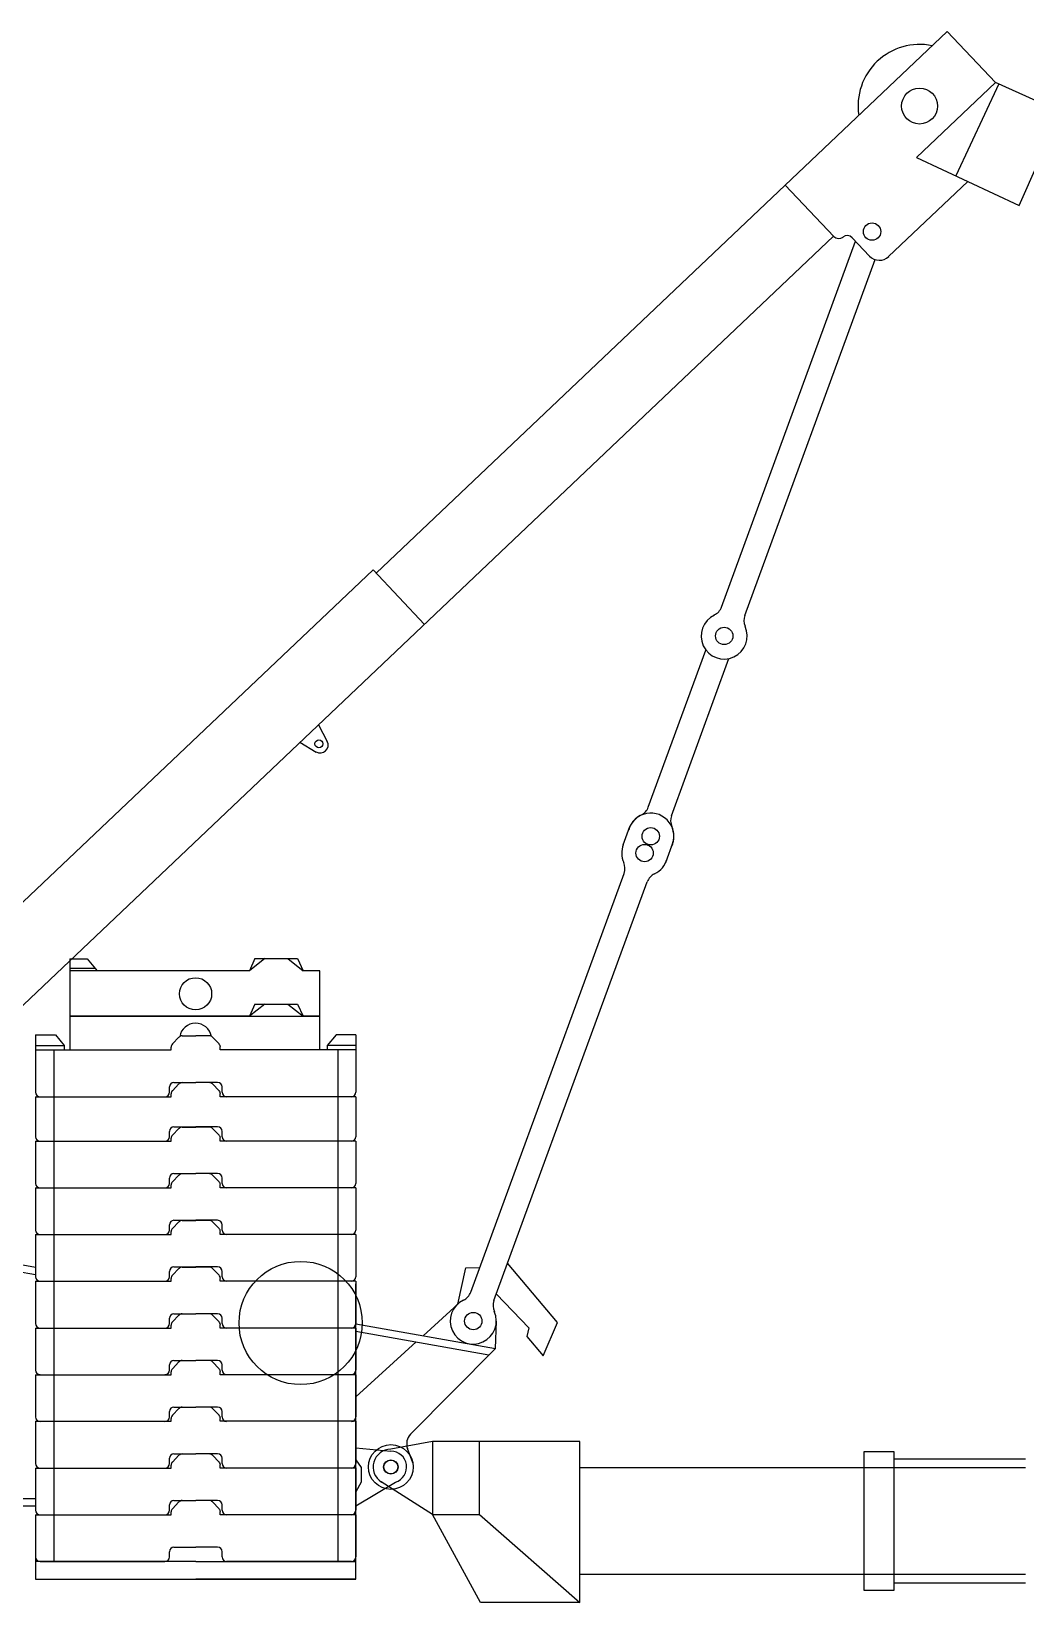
# Model space of a CAD drawing. Header units: millimetres. Extents: x 145 to 546, y 191 to 658.
# Drawn here: x 320.32 to 327.61, y 247.24 to 258.77 of the extents above; entities that cross this region are included whole.
import ezdxf

# ---------------------------------------------------------------- set-up
doc = ezdxf.new("R2010")
doc.units = ezdxf.units.MM

# ---------------------------------------------------------------- blocks, each defined once
blk = doc.blocks.new('DEMAG CC8800 PLATFORM SV')
for p, q in [((15081, 11094), (10890, 7121)), ((15081, 11094), (15437, 10720)), ((15437, 10720), (14857, 10170)), ((15913, 10504), (15437, 10720)), ((15461, 10709), (15145, 10036)), ((15610, 9818), (15913, 10504)), ((14857, 10170), (15610, 9818)), ((13892, 9967), (14249, 9591)), ((15233, 9994), (14652, 9443)), ((14248, 9592), (7060, 2779)), ((14511, 9447), (14384, 9581)), ((13426, 6873), (14409, 9555)), ((13596, 6811), (14552, 9421)), ((10868, 7145), (6812, 3301)), ((11246, 6746), (10868, 7145)), ((12888, 5405), (13311, 6558)), ((13058, 5343), (13480, 6496)), ((10468, 6009), (10531, 5887)), ((10332, 5881), (10451, 5810)), ((12703, 5130), (12752, 5263)), ((13071, 5153), (13015, 4998)), ((11586, 1849), (12711, 4920)), ((11755, 1787), (12880, 4858)), ((8643, 4294), (8771, 4294)), ((8643, 4294), (8643, 3625)), ((8771, 4294), (8845, 4206)), ((10002, 4296), (9961, 4206)), ((10073, 4296), (9961, 4206)), ((10002, 4296), (10315, 4296)), ((10244, 4296), (10355, 4206)), ((10315, 4296), (10355, 4206)), ((8643, 4225), (8829, 4225)), ((9961, 4206), (8643, 4206)), ((10478, 4206), (10355, 4206)), ((10478, 3872), (10478, 4206)), ((10002, 3962), (9961, 3872)), ((10073, 3962), (9961, 3872)), ((10002, 3962), (10315, 3962)), ((10244, 3962), (10355, 3872)), ((10315, 3962), (10355, 3872)), ((8643, 3872), (10478, 3872)), ((9961, 3872), (8643, 3872)), ((10478, 3872), (10355, 3872)), ((10478, 3625), (10478, 3872)), ((8392, 3736), (8537, 3736)), ((8392, 3736), (8392, 3625)), ((8537, 3736), (8602, 3658)), ((9396, 3669), (9444, 3718)), ((9468, 3728), (9567, 3728)), ((9667, 3728), (9567, 3728)), ((9738, 3669), (9690, 3718)), ((10598, 3736), (10532, 3658)), ((10742, 3736), (10598, 3736)), ((10742, 3736), (10742, 3625)), ((8392, 3658), (8602, 3658)), ((8392, 3625), (9387, 3625)), ((8392, 3625), (8392, 3315)), ((8525, 3625), (8525, -126)), ((8602, 3658), (8602, 3625)), ((9387, 3625), (9387, 3646)), ((9747, 3625), (9747, 3646)), ((10742, 3625), (9747, 3625)), ((10742, 3658), (10532, 3658)), ((10532, 3658), (10532, 3625)), ((10610, 3625), (10610, -126)), ((10742, 3625), (10742, 3315)), ((9374, 3315), (9374, 3354)), ((9396, 3326), (9444, 3376)), ((9407, 3387), (9567, 3387)), ((9468, 3386), (9567, 3386)), ((9728, 3387), (9567, 3387)), ((9667, 3386), (9567, 3386)), ((9738, 3326), (9690, 3376)), ((9761, 3315), (9761, 3354)), ((8392, 3282), (9387, 3282)), ((8392, 3282), (8392, 2989)), ((8425, 3282), (9341, 3282)), ((9387, 3282), (9387, 3304)), ((9747, 3282), (9747, 3304)), ((10742, 3282), (9747, 3282)), ((10709, 3282), (9794, 3282)), ((10742, 3282), (10742, 2989)), ((9374, 2989), (9374, 3028)), ((9396, 3000), (9444, 3050)), ((9407, 3061), (9567, 3061)), ((9468, 3060), (9567, 3060)), ((9728, 3061), (9567, 3061)), ((9667, 3060), (9567, 3060)), ((9738, 3000), (9690, 3050)), ((9761, 2989), (9761, 3028)), ((8392, 2956), (8392, 2647)), ((8392, 2956), (9387, 2956)), ((8425, 2956), (9341, 2956)), ((9387, 2956), (9387, 2978)), ((9747, 2956), (9747, 2978)), ((10742, 2956), (9747, 2956)), ((10709, 2956), (9794, 2956)), ((10742, 2956), (10742, 2647)), ((9374, 2647), (9374, 2686)), ((9396, 2658), (9444, 2708)), ((9407, 2719), (9567, 2719)), ((9468, 2718), (9567, 2718)), ((9728, 2719), (9567, 2719)), ((9667, 2718), (9567, 2718)), ((9738, 2658), (9690, 2708)), ((9761, 2647), (9761, 2686)), ((8392, 2614), (8392, 2304)), ((8392, 2614), (9387, 2614)), ((8425, 2614), (9341, 2614)), ((9387, 2614), (9387, 2635)), ((9747, 2614), (9747, 2635)), ((10742, 2614), (9747, 2614)), ((10709, 2614), (9794, 2614)), ((10742, 2614), (10742, 2304)), ((6812, 2312), (8392, 2033)), ((9374, 2304), (9374, 2343)), ((9396, 2316), (9444, 2365)), ((9407, 2376), (9567, 2376)), ((9468, 2375), (9567, 2375)), ((9728, 2376), (9567, 2376)), ((9667, 2375), (9567, 2375)), ((9738, 2316), (9690, 2365)), ((9761, 2304), (9761, 2343)), ((6812, 2257), (8392, 1978)), ((8392, 2271), (9387, 2271)), ((8392, 2271), (8392, 1962)), ((8425, 2271), (9341, 2271)), ((9387, 2271), (9387, 2293)), ((9747, 2271), (9747, 2293)), ((10742, 2271), (9747, 2271)), ((10709, 2271), (9794, 2271)), ((10742, 2271), (10742, 1962)), ((9374, 1962), (9374, 2001)), ((9396, 1973), (9444, 2023)), ((9407, 2034), (9567, 2034)), ((9468, 2033), (9567, 2033)), ((9728, 2034), (9567, 2034)), ((9667, 2033), (9567, 2033)), ((9738, 1973), (9690, 2023)), ((9761, 1962), (9761, 2001)), ((11490, 1762), (11548, 2028)), ((11548, 2028), (11653, 2031)), ((12222, 1627), (11856, 2061)), ((8392, 1929), (9387, 1929)), ((8392, 1929), (8392, 1619)), ((8425, 1929), (9341, 1929)), ((9387, 1929), (9387, 1950)), ((9747, 1929), (9747, 1950)), ((10742, 1929), (9747, 1929)), ((10709, 1929), (9794, 1929)), ((10742, 1929), (10742, 1619)), ((10742, -256), (10742, 1909)), ((11235, 1530), (11490, 1762)), ((11773, 1835), (12012, 1588)), ((9374, 1619), (9374, 1658)), ((9396, 1631), (9444, 1680)), ((9407, 1691), (9567, 1691)), ((9468, 1690), (9567, 1690)), ((9728, 1691), (9567, 1691)), ((9667, 1690), (9567, 1690)), ((9738, 1631), (9690, 1680)), ((9761, 1619), (9761, 1658)), ((10742, 1617), (11766, 1437)), ((11766, 1437), (11774, 1637)), ((12117, 1383), (12222, 1627)), ((8392, 1586), (9387, 1586)), ((8392, 1586), (8392, 1277)), ((8425, 1586), (9341, 1586)), ((9387, 1586), (9387, 1608)), ((9747, 1586), (9747, 1608)), ((10742, 1586), (9747, 1586)), ((10709, 1586), (9794, 1586)), ((10742, 1586), (10742, 1277)), ((10742, 1562), (11719, 1389)), ((12012, 1588), (11997, 1525)), ((11997, 1525), (12117, 1383)), ((10742, 1081), (11185, 1484)), ((11144, 807), (11766, 1437)), ((9374, 1277), (9374, 1316)), ((9396, 1288), (9444, 1338)), ((9407, 1349), (9567, 1349)), ((9468, 1348), (9567, 1348)), ((9728, 1349), (9567, 1349)), ((9667, 1348), (9567, 1348)), ((9738, 1288), (9690, 1338)), ((9761, 1277), (9761, 1316)), ((8392, 1244), (9387, 1244)), ((8392, 1244), (8392, 934)), ((8425, 1244), (9341, 1244)), ((9387, 1244), (9387, 1265)), ((9747, 1244), (9747, 1265)), ((10742, 1244), (9747, 1244)), ((10709, 1244), (9794, 1244)), ((10742, 1244), (10742, 934)), ((9374, 934), (9374, 974)), ((9387, 902), (9387, 923)), ((9396, 946), (9444, 996)), ((9407, 1006), (9567, 1006)), ((9468, 1006), (9567, 1006)), ((9728, 1006), (9567, 1006)), ((9667, 1006), (9567, 1006)), ((9738, 946), (9690, 996)), ((9747, 902), (9747, 923)), ((9761, 934), (9761, 974)), ((8392, 902), (9387, 902)), ((8392, 902), (8392, 592)), ((8425, 902), (9341, 902)), ((10742, 902), (9747, 902)), ((10709, 902), (9794, 902)), ((10742, 902), (10742, 592)), ((10742, 707), (10999, 683)), ((11160, 598), (11121, 702)), ((9374, 592), (9374, 631)), ((9387, 559), (9387, 581)), ((9396, 603), (9444, 653)), ((9407, 664), (9567, 664)), ((9468, 663), (9567, 663)), ((9728, 664), (9567, 664)), ((9667, 663), (9567, 663)), ((9738, 603), (9690, 653)), ((9747, 559), (9747, 581)), ((9761, 592), (9761, 631)), ((10742, 619), (10781, 564)), ((8392, 559), (9387, 559)), ((8392, 559), (8392, 250)), ((8425, 559), (9341, 559)), ((10742, 559), (9747, 559)), ((10709, 559), (9794, 559)), ((10742, 562), (10742, 326)), ((10742, 559), (10742, 250)), ((10781, 564), (10780, 455)), ((10742, 281), (11033, 456)), ((10780, 455), (10742, 384)), ((6896, 337), (8392, 337)), ((6896, 281), (8392, 281)), ((9374, 250), (9374, 289)), ((9387, 217), (9387, 238)), ((9396, 261), (9444, 311)), ((9407, 322), (9567, 322)), ((9468, 321), (9567, 321)), ((9728, 322), (9567, 322)), ((9667, 321), (9567, 321)), ((9738, 261), (9690, 311)), ((9747, 217), (9747, 238)), ((9761, 250), (9761, 289)), ((8392, 217), (9387, 217)), ((8392, 217), (8392, -93)), ((8425, 217), (9341, 217)), ((10742, 217), (9747, 217)), ((10709, 217), (9794, 217)), ((10742, 217), (10742, -93)), ((8392, -33), (8392, -256)), ((9374, -93), (9374, -54)), ((9407, -21), (9567, -21)), ((9728, -21), (9567, -21)), ((9761, -93), (9761, -54)), ((9567, -126), (8392, -126)), ((8425, -126), (9341, -126)), ((9567, -126), (10742, -126)), ((10709, -126), (9794, -126)), ((8392, -256), (10742, -256)), ((8392, -256), (9567, -256)), ((10742, -256), (9567, -256))]:
    blk.add_line(p, q)
for centre, radius in [((14879, 10547), 132), ((14530, 9626), 63.7), ((13445, 6661), 63.7), ((10471, 5870), 28.7), ((12906, 5192), 63.7), ((12861, 5069), 63.7), ((9566, 4037), 118), ((10337, 1623), 452), ((11604, 1637), 63.7), ((10999, 567), 164), ((10999, 567), 51.1)]:
    blk.add_circle(centre, radius)
for centre, radius, start, end in [((14879, 10547), 452, 78.3247, 188.6181), ((14286, 9625), 50, 223.4714, 308.449), ((14348, 9547), 50, 43.4714, 128.449), ((14584, 9516), 100, 223.4714, 313.4714), ((13445, 6661), 169, 115.1323, 24.634), ((13328, 6909), 104, 295.1323, 339.8831), ((13694, 6776), 104, 159.8831, 204.634), ((10481, 5860), 57.5, 238.7804, 28.1624), ((12906, 5192), 170, 333.2448, 164.4596), ((12907, 5193), 169, 115.1323, 163.8199), ((12790, 5441), 104, 295.1323, 339.8831), ((13156, 5307), 104, 159.8831, 204.634), ((12907, 5193), 169, 333.6801, 24.634), ((12862, 5070), 169, 159.3966, 204.634), ((12613, 4956), 104, 339.8831, 24.634), ((12862, 5070), 169, 295.1323, 345.2621), ((12978, 4822), 104, 115.1323, 159.8831), ((9566, 3703), 118, 10.7109, 170.3667), ((9468, 3696), 32.9, 90, 135.9324), ((9667, 3696), 32.9, 44.0676, 90), ((9420, 3646), 32.9, 135.9324, 180), ((9715, 3646), 32.9, 0, 44.0676), ((9407, 3354), 32.9, 90, 180), ((9468, 3353), 32.9, 90, 135.9324), ((9667, 3353), 32.9, 44.0676, 90), ((9728, 3354), 32.9, 0, 90), ((8425, 3315), 32.9, 180, 270), ((9341, 3315), 32.9, 270, 0), ((9420, 3304), 32.9, 135.9324, 180), ((9715, 3304), 32.9, 0, 44.0676), ((9794, 3315), 32.9, 180, 270), ((10709, 3315), 32.9, 270, 0), ((9407, 3028), 32.9, 90, 180), ((9420, 2978), 32.9, 135.9324, 180), ((9468, 3027), 32.9, 90, 135.9324), ((9667, 3027), 32.9, 44.0676, 90), ((9728, 3028), 32.9, 0, 90), ((9715, 2978), 32.9, 0, 44.0676), ((8425, 2989), 32.9, 180, 270), ((9341, 2989), 32.9, 270, 0), ((9794, 2989), 32.9, 180, 270), ((10709, 2989), 32.9, 270, 0), ((9407, 2686), 32.9, 90, 180), ((9420, 2635), 32.9, 135.9324, 180), ((9468, 2685), 32.9, 90, 135.9324), ((9667, 2685), 32.9, 44.0676, 90), ((9728, 2686), 32.9, 0, 90), ((9715, 2635), 32.9, 0, 44.0676), ((8425, 2647), 32.9, 180, 270), ((9341, 2647), 32.9, 270, 0), ((9794, 2647), 32.9, 180, 270), ((10709, 2647), 32.9, 270, 0), ((9407, 2343), 32.9, 90, 180), ((9420, 2293), 32.9, 135.9324, 180), ((9468, 2342), 32.9, 90, 135.9324), ((9667, 2342), 32.9, 44.0676, 90), ((9728, 2343), 32.9, 0, 90), ((9715, 2293), 32.9, 0, 44.0676), ((8425, 2304), 32.9, 180, 270), ((9341, 2304), 32.9, 270, 0), ((9794, 2304), 32.9, 180, 270), ((10709, 2304), 32.9, 270, 0), ((8425, 1962), 32.9, 180, 270), ((9341, 1962), 32.9, 270, 0), ((9407, 2001), 32.9, 90, 180), ((9420, 1950), 32.9, 135.9324, 180), ((9468, 2000), 32.9, 90, 135.9324), ((9667, 2000), 32.9, 44.0676, 90), ((9728, 2001), 32.9, 0, 90), ((9715, 1950), 32.9, 0, 44.0676), ((9794, 1962), 32.9, 180, 270), ((10709, 1962), 32.9, 270, 0), ((11488, 1885), 104, 295.1323, 339.8831), ((11604, 1637), 169, 115.1323, 24.634), ((11853, 1751), 104, 159.8831, 204.634), ((8425, 1619), 32.9, 180, 270), ((9341, 1619), 32.9, 270, 0), ((9407, 1658), 32.9, 90, 180), ((9420, 1608), 32.9, 135.9324, 180), ((9468, 1657), 32.9, 90, 135.9324), ((9667, 1657), 32.9, 44.0676, 90), ((9728, 1658), 32.9, 0, 90), ((9715, 1608), 32.9, 0, 44.0676), ((9794, 1619), 32.9, 180, 270), ((10709, 1619), 32.9, 270, 0), ((8425, 1277), 32.9, 180, 270), ((9341, 1277), 32.9, 270, 0), ((9407, 1316), 32.9, 90, 180), ((9420, 1265), 32.9, 135.9324, 180), ((9468, 1315), 32.9, 90, 135.9324), ((9667, 1315), 32.9, 44.0676, 90), ((9728, 1316), 32.9, 0, 90), ((9715, 1265), 32.9, 0, 44.0676), ((9794, 1277), 32.9, 180, 270), ((10709, 1277), 32.9, 270, 0), ((8425, 934), 32.9, 180, 270), ((8425, 934), 32.9, 180, 270), ((9341, 934), 32.9, 270, 0), ((9407, 974), 32.9, 90, 180), ((9420, 923), 32.9, 135.9324, 180), ((9468, 973), 32.9, 90, 135.9324), ((9667, 973), 32.9, 44.0676, 90), ((9728, 974), 32.9, 0, 90), ((9715, 923), 32.9, 0, 44.0676), ((9794, 934), 32.9, 180, 270), ((10709, 934), 32.9, 270, 0), ((11215, 737), 100, 135.3488, 200.3823), ((8425, 592), 32.9, 180, 270), ((8425, 592), 32.9, 180, 270), ((9341, 592), 32.9, 270, 0), ((9407, 631), 32.9, 90, 180), ((9420, 581), 32.9, 135.9324, 180), ((9468, 630), 32.9, 90, 135.9324), ((9667, 630), 32.9, 44.0676, 90), ((9728, 631), 32.9, 0, 90), ((9715, 581), 32.9, 0, 44.0676), ((9794, 592), 32.9, 180, 270), ((10709, 592), 32.9, 270, 0), ((10999, 567), 116, 287.0244, 90), ((8425, 250), 32.9, 180, 270), ((8425, 250), 32.9, 180, 270), ((9341, 250), 32.9, 270, 0), ((9407, 289), 32.9, 90, 180), ((9420, 238), 32.9, 135.9324, 180), ((9468, 288), 32.9, 90, 135.9324), ((9667, 288), 32.9, 44.0676, 90), ((9728, 289), 32.9, 0, 90), ((9715, 238), 32.9, 0, 44.0676), ((9794, 250), 32.9, 180, 270), ((10709, 250), 32.9, 270, 0), ((8425, -93), 32.9, 180, 270), ((9341, -93), 32.9, 270, 0), ((9407, -54), 32.9, 90, 180), ((9728, -54), 32.9, 0, 90), ((9794, -93), 32.9, 180, 270), ((10709, -93), 32.9, 270, 0)]:
    blk.add_arc(centre, radius, start, end)
blk = doc.blocks.new('DEMAG CC8800 SUPERLIFT 19 M SV')
for p, q in [((12205, -1962), (11899, -2018)), ((13285, -1962), (12205, -1962)), ((12205, -1962), (12205, -2497)), ((12549, -2497), (12549, -1962)), ((13285, -3142), (13285, -1962)), ((15369, -2154), (13285, -2154)), ((16557, -2091), (15593, -2091)), ((12205, -2497), (11828, -2258)), ((12205, -2497), (12549, -2497)), ((12556, -3142), (12205, -2497)), ((12549, -2497), (13285, -3142)), ((15369, -2936), (13285, -2936)), ((16557, -2999), (15593, -2999)), ((13285, -3142), (12556, -3142))]:
    blk.add_line(p, q)
blk.add_lwpolyline([(15593, -2038), (15369, -2038), (15369, -3052), (15593, -3052)], close=True)
blk.add_circle((11899, -2148), 52.8)
blk.add_arc((11899, -2148), 130, 90, 238.0609)
blk = doc.blocks.new('DEMAG CC8800 SUPERLIFT 25 M SV')
for p, q in [((12205, -1962), (11899, -2018)), ((13285, -1962), (12205, -1962)), ((12205, -1962), (12205, -2497)), ((12549, -2497), (12549, -1962)), ((13285, -3142), (13285, -1962)), ((16557, -2154), (13285, -2154)), ((12205, -2497), (11828, -2258)), ((12205, -2497), (12549, -2497)), ((12556, -3142), (12205, -2497)), ((12549, -2497), (13285, -3142)), ((16557, -2936), (13285, -2936)), ((13285, -3142), (12556, -3142))]:
    blk.add_line(p, q)
blk.add_circle((11899, -2148), 52.8)
blk.add_arc((11899, -2148), 130, 90, 238.0609)

msp = doc.modelspace()

# ---------------------------------------------------------------- block references
at = {"xscale": 0.001000000003841706, "yscale": 0.001000000000203727, "zscale": 0.001}
for name, p in [('DEMAG CC8800 SUPERLIFT 19 M SV', (311.054, 250.387)), ('DEMAG CC8800 SUPERLIFT 25 M SV', (311.054, 250.387)), ('DEMAG CC8800 PLATFORM SV', (311.954, 247.672))]:
    msp.add_blockref(name, p, dxfattribs=at)

doc.saveas('drawing.dxf')
